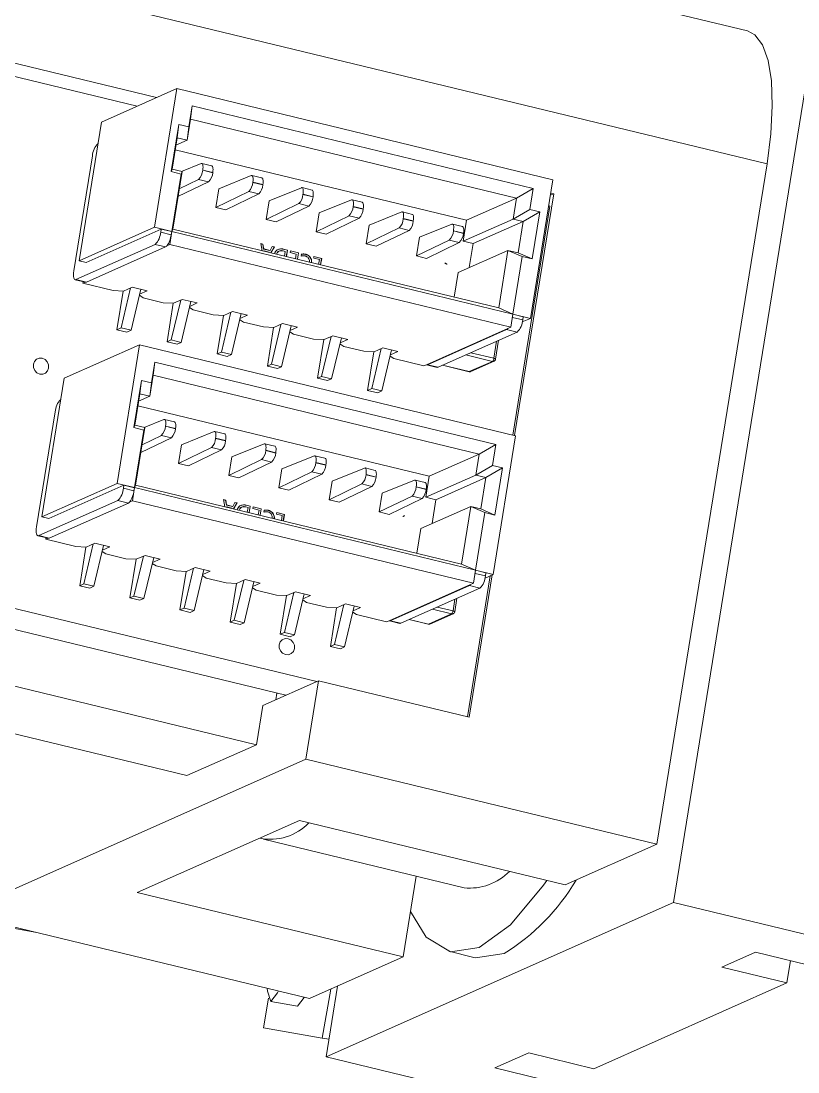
# Model space of a CAD drawing. Header units: millimetres. Extents: x 0 to 1189, y 0 to 841.
# Drawn here: x 927.114 to 929.971, y 542.767 to 546.631 of the extents above; entities that cross this region are included whole.
import ezdxf

# ---------------------------------------------------------------- set-up
doc = ezdxf.new("R2010")
doc.units = ezdxf.units.MM
doc.layers.get('0').update_dxf_attribs({"lineweight": 18})

msp = doc.modelspace()

# ---------------------------------------------------------------- linework, layer by layer
at = {"color": 7, "linetype": 'Continuous', "lineweight": 15}
for p, q in [((929.8574, 546.1057), (925.9883, 547.0422)), ((930.0876, 546.9366), (929.5137, 543.39)), ((929.7856, 546.5943), (928.495, 546.9067)), ((925.9388, 546.7543), (927.6126, 546.3492)), ((927.5411, 546.3174), (926.349, 546.6059)), ((927.4103, 546.2592), (927.687, 546.3822)), ((927.687, 546.3822), (927.6045, 545.8724)), ((927.687, 546.3822), (929.0698, 546.0475)), ((927.7438, 546.3185), (927.7313, 546.2416)), ((927.7375, 546.27), (927.7438, 546.3185)), ((927.7438, 546.3185), (928.9975, 546.0151)), ((927.3278, 545.7494), (927.4103, 546.2592)), ((927.6944, 546.2505), (927.6664, 546.0773)), ((927.6944, 546.2505), (927.6882, 546.2019)), ((927.6944, 546.2505), (927.7313, 546.2416)), ((927.7251, 546.193), (927.7375, 546.27)), ((927.7313, 546.2416), (927.7251, 546.193)), ((927.7375, 546.27), (928.936, 545.9799)), ((927.6695, 546.0865), (927.6882, 546.2019)), ((927.6882, 546.2019), (927.7251, 546.193)), ((927.3973, 546.1804), (927.3975, 546.1805)), ((927.681, 546.1576), (928.7523, 545.8983)), ((927.6838, 546.1747), (927.7251, 546.193)), ((927.3084, 545.7124), (927.3769, 546.1356)), ((927.6664, 546.0773), (927.6695, 546.0865)), ((927.7064, 546.0776), (927.6695, 546.0865)), ((927.7044, 546.0781), (927.7766, 546.1073)), ((927.8157, 546.0986), (927.7789, 546.1075)), ((927.7823, 546.0822), (927.7825, 546.0831)), ((927.7823, 546.0822), (927.8192, 546.0733)), ((927.8193, 546.0742), (927.7825, 546.0831)), ((929.4526, 543.6047), (929.8574, 546.1057)), ((927.6664, 546.0773), (927.7033, 546.0684)), ((927.7033, 546.0684), (927.6691, 545.8568)), ((927.6721, 545.8659), (927.7064, 546.0776)), ((927.7672, 546.0487), (927.6961, 546.0144)), ((927.7033, 546.0684), (927.7064, 546.0776)), ((927.7672, 546.0487), (927.804, 546.0398)), ((927.8192, 546.0733), (927.8193, 546.0742)), ((927.8419, 546.0144), (927.961, 546.0627)), ((928.0001, 546.054), (927.9632, 546.0629)), ((928.9873, 545.5377), (929.0698, 546.0475)), ((927.6914, 545.9853), (927.804, 546.0398)), ((927.8419, 546.0144), (927.8307, 545.9456)), ((927.9515, 546.0041), (927.8307, 545.9456)), ((927.9515, 546.0041), (927.9884, 545.9951)), ((927.9667, 546.0376), (927.9668, 546.0385)), ((927.9667, 546.0376), (928.0036, 546.0286)), ((928.0037, 546.0296), (927.9668, 546.0385)), ((928.0036, 546.0286), (928.0037, 546.0296)), ((928.0262, 545.9698), (928.1454, 546.018)), ((928.1845, 546.0093), (928.1476, 546.0183)), ((928.9975, 546.0151), (928.936, 545.9799)), ((928.9851, 545.9381), (928.9975, 546.0151)), ((927.8676, 545.9367), (927.9884, 545.9951)), ((928.0262, 545.9698), (928.0151, 545.901)), ((928.1511, 545.993), (928.1512, 545.9938)), ((928.1511, 545.993), (928.1879, 545.984)), ((928.1881, 545.9849), (928.1512, 545.9938)), ((928.1879, 545.984), (928.1881, 545.9849)), ((928.2106, 545.9252), (928.3298, 545.9734)), ((928.3689, 545.9647), (928.332, 545.9737)), ((928.936, 545.9799), (928.7523, 545.8983)), ((928.936, 545.9799), (928.9235, 545.9029)), ((928.9294, 545.1071), (929.0732, 545.9957)), ((929.0605, 545.9901), (929.0732, 545.9957)), ((929.0619, 545.9984), (929.0732, 545.9957)), ((927.8307, 545.9456), (927.8676, 545.9367)), ((928.1359, 545.9594), (928.0151, 545.901)), ((928.052, 545.8921), (928.1728, 545.9505)), ((928.1359, 545.9594), (928.1728, 545.9505)), ((928.2106, 545.9252), (928.1995, 545.8564)), ((928.3354, 545.9483), (928.3356, 545.9492)), ((928.3354, 545.9483), (928.3723, 545.9394)), ((928.3725, 545.9403), (928.3356, 545.9492)), ((928.3723, 545.9394), (928.3725, 545.9403)), ((928.395, 545.8806), (928.5142, 545.9288)), ((928.5532, 545.9201), (928.5164, 545.929)), ((928.923, 545.1086), (929.0592, 545.95)), ((928.9235, 545.9029), (928.9851, 545.9381)), ((928.9604, 545.894), (929.022, 545.9292)), ((928.9851, 545.9381), (929.022, 545.9292)), ((928.9939, 545.756), (929.022, 545.9292)), ((929.0592, 545.95), (929.0543, 545.9512)), ((928.0151, 545.901), (928.052, 545.8921)), ((928.3203, 545.9148), (928.1995, 545.8564)), ((928.2364, 545.8475), (928.3572, 545.9059)), ((928.3203, 545.9148), (928.3572, 545.9059)), ((928.5198, 545.9037), (928.52, 545.9046)), ((928.5198, 545.9037), (928.5567, 545.8948)), ((928.5568, 545.8957), (928.52, 545.9046)), ((928.5567, 545.8948), (928.5568, 545.8957)), ((928.9235, 545.9029), (928.7399, 545.8213)), ((928.7399, 545.8213), (928.7523, 545.8983)), ((928.7767, 545.8124), (928.9604, 545.894)), ((928.9235, 545.9029), (928.9604, 545.894)), ((928.9604, 545.894), (928.9417, 545.7786)), ((927.3278, 545.7494), (927.6045, 545.8724)), ((927.3536, 545.7431), (927.6296, 545.8658)), ((927.6691, 545.8568), (927.6045, 545.8724)), ((927.6296, 545.8658), (927.6278, 545.8543)), ((927.6278, 545.8543), (927.6665, 545.8449)), ((927.6683, 545.8565), (927.6296, 545.8658)), ((927.6613, 545.8087), (927.6691, 545.8568)), ((927.6665, 545.8449), (927.6683, 545.8565)), ((927.6691, 545.8568), (927.6683, 545.8565)), ((927.6691, 545.8568), (927.6721, 545.8659)), ((927.6691, 545.8568), (928.9228, 545.5533)), ((927.6721, 545.8659), (928.8706, 545.5759)), ((928.1995, 545.8564), (928.2364, 545.8475)), ((928.395, 545.8806), (928.3839, 545.8118)), ((928.5047, 545.8702), (928.3839, 545.8118)), ((928.4207, 545.8028), (928.5415, 545.8613)), ((928.5047, 545.8702), (928.5415, 545.8613)), ((928.5794, 545.836), (928.6985, 545.8842)), ((928.7376, 545.8755), (928.7007, 545.8844)), ((928.7042, 545.8591), (928.7043, 545.86)), ((928.7042, 545.8591), (928.7411, 545.8502)), ((928.7412, 545.851), (928.7043, 545.86)), ((928.7411, 545.8502), (928.7412, 545.851)), ((927.6073, 545.8095), (927.3164, 545.6802)), ((927.6073, 545.8095), (927.6461, 545.8001)), ((927.9959, 545.8125), (928.001, 545.7864)), ((928.004, 545.8106), (927.9959, 545.8125)), ((927.996, 545.812), (928.0033, 545.8102)), ((928.0033, 545.8102), (928.004, 545.8106)), ((928.0033, 545.8102), (928.0062, 545.7927)), ((928.0069, 545.793), (928.004, 545.8106)), ((928.3839, 545.8118), (928.4207, 545.8028)), ((928.5794, 545.836), (928.5682, 545.7671)), ((928.689, 545.8256), (928.5682, 545.7671)), ((928.6051, 545.7582), (928.7259, 545.8166)), ((928.689, 545.8256), (928.7259, 545.8166)), ((928.7767, 545.8124), (928.7399, 545.8213)), ((928.7625, 545.7243), (928.7767, 545.8124)), ((927.6461, 545.8001), (927.3551, 545.6708)), ((927.6508, 545.804), (927.6613, 545.8087)), ((927.6613, 545.8087), (928.915, 545.5052)), ((928.0062, 545.7927), (928.0069, 545.793)), ((928.0062, 545.7927), (928.0291, 545.7872)), ((928.0298, 545.7875), (928.0069, 545.793)), ((928.0077, 545.7858), (928.0084, 545.7861)), ((928.0077, 545.7858), (928.0079, 545.7847)), ((928.0084, 545.7861), (928.0269, 545.7816)), ((928.0087, 545.7845), (928.0084, 545.7861)), ((928.0269, 545.7816), (928.0262, 545.7802)), ((928.0291, 545.7872), (928.0298, 545.7875)), ((928.0377, 545.8024), (928.0298, 545.7875)), ((928.0451, 545.8001), (928.0328, 545.7787)), ((928.0332, 545.7785), (928.0458, 545.8004)), ((928.0375, 545.802), (928.0451, 545.8001)), ((928.0458, 545.8004), (928.0377, 545.8024)), ((928.0451, 545.8001), (928.0458, 545.8004)), ((928.0629, 545.785), (928.0622, 545.7846)), ((928.0781, 545.786), (928.0859, 545.7841)), ((928.0793, 545.7923), (928.0786, 545.792)), ((928.0786, 545.792), (928.0936, 545.7884)), ((928.0944, 545.7887), (928.0793, 545.7923)), ((928.0859, 545.7841), (928.0831, 545.7665)), ((928.0936, 545.7884), (928.0898, 545.7648)), ((928.0905, 545.7647), (928.0944, 545.7887)), ((928.0936, 545.7884), (928.0944, 545.7887)), ((928.1052, 545.7861), (928.1041, 545.7797)), ((928.1041, 545.7797), (928.1264, 545.7743)), ((928.1051, 545.7856), (928.1341, 545.7786)), ((928.1348, 545.7789), (928.1052, 545.7861)), ((928.1264, 545.7743), (928.1235, 545.7567)), ((928.1341, 545.7786), (928.1303, 545.755)), ((928.1309, 545.7549), (928.1348, 545.7789)), ((928.1341, 545.7786), (928.1348, 545.7789)), ((928.1451, 545.7733), (928.1441, 545.7669)), ((928.1602, 545.773), (928.161, 545.7733)), ((928.7212, 545.7059), (928.9048, 545.7875)), ((928.9048, 545.7875), (928.8706, 545.5759)), ((928.9048, 545.7875), (928.9571, 545.765)), ((928.9417, 545.7786), (928.9048, 545.7875)), ((928.9417, 545.7786), (928.9939, 545.756)), ((927.3536, 545.7431), (927.3278, 545.7494)), ((928.1915, 545.7652), (928.1905, 545.7588)), ((928.1905, 545.7588), (928.2114, 545.7538)), ((928.1914, 545.7647), (928.2191, 545.758)), ((928.2198, 545.7583), (928.1915, 545.7652)), ((928.2114, 545.7538), (928.2085, 545.7361)), ((928.2191, 545.758), (928.2153, 545.7345)), ((928.2159, 545.7343), (928.2198, 545.7583)), ((928.2191, 545.758), (928.2198, 545.7583)), ((928.5682, 545.7671), (928.6051, 545.7582)), ((928.9228, 545.5533), (928.9571, 545.765)), ((928.9571, 545.765), (928.9939, 545.756)), ((928.7066, 545.6156), (928.7212, 545.7059)), ((927.3132, 545.6798), (927.3519, 545.6704)), ((927.3551, 545.6708), (927.3164, 545.6802)), ((927.3429, 545.6726), (927.3419, 545.6668)), ((927.3419, 545.6668), (927.3508, 545.6707)), ((927.3419, 545.6668), (927.4526, 545.64)), ((927.4526, 545.64), (927.4909, 545.638)), ((927.4899, 545.6381), (927.4669, 545.4961)), ((927.4821, 545.5028), (927.5169, 545.6496)), ((927.4909, 545.638), (927.5228, 545.6522)), ((927.519, 545.4939), (927.5547, 545.6445)), ((927.5781, 545.6388), (927.5228, 545.6522)), ((927.5495, 545.6224), (927.5632, 545.6132)), ((927.5781, 545.6388), (927.5504, 545.6265)), ((927.5632, 545.6132), (927.6369, 545.5954)), ((927.6369, 545.5954), (927.6752, 545.5934)), ((927.6743, 545.5934), (927.6513, 545.4514)), ((927.6665, 545.4582), (927.7013, 545.605)), ((927.6752, 545.5934), (927.7072, 545.6076)), ((927.7034, 545.4493), (927.7391, 545.5999)), ((927.7625, 545.5942), (927.7072, 545.6076)), ((927.7338, 545.5778), (927.7476, 545.5686)), ((927.7625, 545.5942), (927.7348, 545.5819)), ((927.7476, 545.5686), (927.8213, 545.5507)), ((927.8213, 545.5507), (927.8596, 545.5488)), ((927.8587, 545.5488), (927.8357, 545.4068)), ((927.8509, 545.4136), (927.8857, 545.5604)), ((927.8596, 545.5488), (927.8915, 545.563)), ((927.8878, 545.4047), (927.9234, 545.5552)), ((927.9469, 545.5496), (927.8915, 545.563)), ((927.9469, 545.5496), (927.9192, 545.5373)), ((928.8706, 545.5759), (928.9228, 545.5533)), ((928.9228, 545.5533), (928.915, 545.5052)), ((928.9608, 545.5436), (928.9227, 545.5529)), ((928.9873, 545.5377), (928.9228, 545.5533)), ((928.9608, 545.5436), (928.959, 545.5321)), ((927.4669, 545.4961), (927.4821, 545.5028)), ((927.4821, 545.5028), (927.519, 545.4939)), ((927.9182, 545.5332), (927.9319, 545.524)), ((927.9319, 545.524), (928.0057, 545.5061)), ((928.0057, 545.5061), (928.044, 545.5041)), ((928.043, 545.5042), (928.0201, 545.3622)), ((928.0353, 545.369), (928.07, 545.5157)), ((928.044, 545.5041), (928.0759, 545.5183)), ((928.0721, 545.36), (928.1078, 545.5106)), ((928.1312, 545.505), (928.0759, 545.5183)), ((928.1312, 545.505), (928.1036, 545.4927)), ((928.9046, 545.5006), (928.6047, 545.3673)), ((928.915, 545.5052), (928.9046, 545.5006)), ((928.9873, 545.5377), (928.9575, 545.5244)), ((927.4669, 545.4961), (927.5038, 545.4871)), ((927.5038, 545.4871), (927.519, 545.4939)), ((928.1026, 545.4886), (928.1163, 545.4793)), ((928.1163, 545.4793), (928.1901, 545.4615)), ((928.1901, 545.4615), (928.2284, 545.4595)), ((928.2196, 545.3243), (928.2544, 545.4711)), ((928.2284, 545.4595), (928.2603, 545.4737)), ((928.2565, 545.3154), (928.2922, 545.466)), ((928.3156, 545.4603), (928.2603, 545.4737)), ((928.6089, 545.3674), (928.8998, 545.4967)), ((928.9385, 545.4873), (928.6476, 545.358)), ((928.8998, 545.4967), (928.9385, 545.4873)), ((927.2733, 545.3179), (927.55, 545.4409)), ((927.55, 545.4409), (927.4675, 544.9311)), ((927.55, 545.4409), (928.9329, 545.1063)), ((927.6513, 545.4514), (927.6665, 545.4582)), ((927.6513, 545.4514), (927.6882, 545.4425)), ((927.6665, 545.4582), (927.7034, 545.4493)), ((927.6882, 545.4425), (927.7034, 545.4493)), ((928.2274, 545.4596), (928.2044, 545.3176)), ((928.287, 545.4439), (928.3007, 545.4347)), ((928.3156, 545.4603), (928.2879, 545.448)), ((928.3007, 545.4347), (928.3744, 545.4169)), ((928.404, 545.2797), (928.4388, 545.4265)), ((928.4127, 545.4149), (928.4447, 545.4291)), ((928.5, 545.4157), (928.4447, 545.4291)), ((928.8593, 545.3877), (928.8705, 545.4571)), ((927.8357, 545.4068), (927.8509, 545.4136)), ((927.8357, 545.4068), (927.8726, 545.3979)), ((927.8509, 545.4136), (927.8878, 545.4047)), ((927.8726, 545.3979), (927.8878, 545.4047)), ((928.3744, 545.4169), (928.4127, 545.4149)), ((928.4118, 545.415), (928.3888, 545.273)), ((928.4409, 545.2708), (928.4766, 545.4214)), ((928.4713, 545.3993), (928.4851, 545.3901)), ((928.5, 545.4157), (928.4723, 545.4034)), ((928.4851, 545.3901), (928.5957, 545.3633)), ((927.6068, 545.3772), (927.5943, 545.3003)), ((927.6005, 545.3287), (927.6068, 545.3772)), ((927.6068, 545.3772), (928.8605, 545.0738)), ((928.0201, 545.3622), (928.0353, 545.369)), ((928.0201, 545.3622), (928.0569, 545.3533)), ((928.0353, 545.369), (928.0721, 545.36)), ((928.0569, 545.3533), (928.0721, 545.36)), ((928.6047, 545.3673), (928.5957, 545.3633)), ((928.6057, 545.367), (928.6444, 545.3576)), ((928.6476, 545.358), (928.6089, 545.3674)), ((928.6642, 545.3654), (928.7619, 545.3417)), ((928.8478, 545.3797), (928.7627, 545.3418)), ((928.7683, 545.3423), (928.8535, 545.3802)), ((927.1908, 544.8081), (927.2733, 545.3179)), ((927.5575, 545.3092), (927.5294, 545.136)), ((927.5575, 545.3092), (927.5512, 545.2606)), ((927.5575, 545.3092), (927.5943, 545.3003)), ((927.5881, 545.2517), (927.6005, 545.3287)), ((927.6005, 545.3287), (928.799, 545.0386)), ((928.2044, 545.3176), (928.2196, 545.3243)), ((928.2044, 545.3176), (928.2413, 545.3087)), ((928.2196, 545.3243), (928.2565, 545.3154)), ((928.2413, 545.3087), (928.2565, 545.3154)), ((928.7619, 545.3417), (928.762, 545.3417)), ((927.5943, 545.3003), (927.5881, 545.2517)), ((928.3888, 545.273), (928.404, 545.2797)), ((928.3888, 545.273), (928.4257, 545.264)), ((928.404, 545.2797), (928.4409, 545.2708)), ((928.4257, 545.264), (928.4409, 545.2708)), ((927.2603, 545.2391), (927.2605, 545.2392)), ((927.5325, 545.1452), (927.5512, 545.2606)), ((927.5468, 545.2334), (927.5881, 545.2517)), ((927.5512, 545.2606), (927.5881, 545.2517)), ((927.1714, 544.7711), (927.2399, 545.1943)), ((927.544, 545.2163), (928.6153, 544.957)), ((927.5674, 545.1368), (927.6397, 545.166)), ((927.6787, 545.1573), (927.6419, 545.1662)), ((927.5294, 545.136), (927.5325, 545.1452)), ((927.5294, 545.136), (927.5663, 545.1271)), ((927.5663, 545.1271), (927.5321, 544.9155)), ((927.5694, 545.1363), (927.5325, 545.1452)), ((927.5351, 544.9247), (927.5694, 545.1363)), ((927.5663, 545.1271), (927.5694, 545.1363)), ((927.6453, 545.1409), (927.6455, 545.1418)), ((927.6453, 545.1409), (927.6822, 545.132)), ((927.6823, 545.1329), (927.6455, 545.1418)), ((927.6822, 545.132), (927.6823, 545.1329)), ((927.7049, 545.0732), (927.824, 545.1214)), ((927.8631, 545.1127), (927.8263, 545.1216)), ((927.5545, 545.044), (927.667, 545.0985)), ((927.6302, 545.1074), (927.5592, 545.0731)), ((927.6302, 545.1074), (927.667, 545.0985)), ((927.8297, 545.0963), (927.8298, 545.0972)), ((927.8297, 545.0963), (927.8666, 545.0874)), ((927.8667, 545.0883), (927.8298, 545.0972)), ((927.8666, 545.0874), (927.8667, 545.0883)), ((927.8892, 545.0285), (928.0084, 545.0768)), ((928.0475, 545.0681), (928.0106, 545.077)), ((928.8504, 544.5964), (928.9329, 545.1063)), ((927.7049, 545.0732), (927.6937, 545.0044)), ((927.8145, 545.0628), (927.6937, 545.0044)), ((927.7306, 544.9954), (927.8514, 545.0538)), ((927.8145, 545.0628), (927.8514, 545.0538)), ((928.0141, 545.0517), (928.0142, 545.0526)), ((928.0141, 545.0517), (928.0509, 545.0427)), ((928.0511, 545.0436), (928.0142, 545.0526)), ((928.0509, 545.0427), (928.0511, 545.0436)), ((928.799, 545.0386), (928.6153, 544.957)), ((928.799, 545.0386), (928.7865, 544.9617)), ((928.8605, 545.0738), (928.799, 545.0386)), ((928.8481, 544.9968), (928.8605, 545.0738)), ((927.6937, 545.0044), (927.7306, 544.9954)), ((927.8892, 545.0285), (927.8781, 544.9597)), ((927.9989, 545.0182), (927.8781, 544.9597)), ((927.915, 544.9508), (928.0358, 545.0092)), ((927.9989, 545.0182), (928.0358, 545.0092)), ((928.0736, 544.9839), (928.1928, 545.0321)), ((928.2319, 545.0234), (928.195, 545.0324)), ((928.1984, 545.007), (928.1986, 545.0079)), ((928.1984, 545.007), (928.2353, 544.9981)), ((928.2355, 544.999), (928.1986, 545.0079)), ((928.2353, 544.9981), (928.2355, 544.999)), ((927.8781, 544.9597), (927.915, 544.9508)), ((928.0736, 544.9839), (928.0625, 544.9151)), ((928.1833, 544.9735), (928.0625, 544.9151)), ((928.0994, 544.9062), (928.2202, 544.9646)), ((928.1833, 544.9735), (928.2202, 544.9646)), ((928.258, 544.9393), (928.3772, 544.9875)), ((928.4163, 544.9788), (928.3794, 544.9877)), ((928.3828, 544.9624), (928.383, 544.9633)), ((928.3828, 544.9624), (928.4197, 544.9535)), ((928.4198, 544.9544), (928.383, 544.9633)), ((928.7865, 544.9617), (928.6029, 544.8801)), ((928.7865, 544.9617), (928.8481, 544.9968)), ((928.7865, 544.9617), (928.8234, 544.9527)), ((928.8234, 544.9527), (928.885, 544.9879)), ((928.8481, 544.9968), (928.885, 544.9879)), ((928.8569, 544.8147), (928.885, 544.9879)), ((927.1908, 544.8081), (927.4675, 544.9311)), ((927.2166, 544.8019), (927.4926, 544.9245)), ((927.5321, 544.9155), (927.4675, 544.9311)), ((927.4926, 544.9245), (927.4908, 544.913)), ((927.5314, 544.9152), (927.4926, 544.9245)), ((927.5321, 544.9155), (927.5351, 544.9247)), ((927.5351, 544.9247), (928.7336, 544.6346)), ((928.258, 544.9393), (928.2469, 544.8705)), ((928.3677, 544.9289), (928.2469, 544.8705)), ((928.3677, 544.9289), (928.4046, 544.92)), ((928.4197, 544.9535), (928.4198, 544.9544)), ((928.4424, 544.8947), (928.5615, 544.9429)), ((928.6006, 544.9342), (928.5638, 544.9431)), ((928.6029, 544.8801), (928.6153, 544.957)), ((928.6397, 544.8711), (928.8234, 544.9527)), ((928.8234, 544.9527), (928.8047, 544.8373)), ((927.4908, 544.913), (927.5295, 544.9036)), ((927.5243, 544.8674), (927.5321, 544.9155)), ((927.5295, 544.9036), (927.5314, 544.9152)), ((927.5321, 544.9155), (927.5314, 544.9152)), ((927.5321, 544.9155), (928.7858, 544.612)), ((928.0625, 544.9151), (928.0994, 544.9062)), ((928.2837, 544.8616), (928.4046, 544.92)), ((928.4424, 544.8947), (928.4312, 544.8259)), ((928.5521, 544.8843), (928.4312, 544.8259)), ((928.5521, 544.8843), (928.5889, 544.8754)), ((928.5672, 544.9178), (928.5673, 544.9187)), ((928.5672, 544.9178), (928.6041, 544.9089)), ((928.6042, 544.9098), (928.5673, 544.9187)), ((928.6041, 544.9089), (928.6042, 544.9098)), ((927.4703, 544.8682), (927.1794, 544.7389)), ((927.5091, 544.8588), (927.2181, 544.7295)), ((927.4703, 544.8682), (927.5091, 544.8588)), ((927.5138, 544.8627), (927.5243, 544.8674)), ((927.5243, 544.8674), (928.778, 544.5639)), ((927.8589, 544.8712), (927.864, 544.8451)), ((927.867, 544.8693), (927.8589, 544.8712)), ((927.859, 544.8707), (927.8663, 544.869)), ((927.8663, 544.869), (927.867, 544.8693)), ((927.8663, 544.869), (927.8692, 544.8514)), ((927.87, 544.8517), (927.867, 544.8693)), ((927.8692, 544.8514), (927.87, 544.8517)), ((927.8692, 544.8514), (927.8921, 544.8459)), ((927.8928, 544.8462), (927.87, 544.8517)), ((927.8707, 544.8445), (927.8714, 544.8448)), ((927.8707, 544.8445), (927.8709, 544.8434)), ((927.8714, 544.8448), (927.8899, 544.8403)), ((927.8717, 544.8432), (927.8714, 544.8448)), ((927.8921, 544.8459), (927.8928, 544.8462)), ((927.9007, 544.8611), (927.8928, 544.8462)), ((927.9081, 544.8588), (927.8958, 544.8374)), ((927.8962, 544.8373), (927.9088, 544.8591)), ((927.9005, 544.8607), (927.9081, 544.8588)), ((927.9088, 544.8591), (927.9007, 544.8611)), ((927.9081, 544.8588), (927.9088, 544.8591)), ((927.9259, 544.8437), (927.9252, 544.8434)), ((927.9411, 544.8448), (927.9489, 544.8428)), ((927.9423, 544.851), (927.9416, 544.8507)), ((927.9416, 544.8507), (927.9567, 544.8471)), ((927.9574, 544.8474), (927.9423, 544.851)), ((927.9489, 544.8428), (927.9461, 544.8252)), ((927.9567, 544.8471), (927.9529, 544.8236)), ((927.9535, 544.8234), (927.9574, 544.8474)), ((927.9567, 544.8471), (927.9574, 544.8474)), ((927.9682, 544.8448), (927.9671, 544.8384)), ((927.9681, 544.8443), (927.9971, 544.8373)), ((927.9978, 544.8376), (927.9682, 544.8448)), ((928.2469, 544.8705), (928.2837, 544.8616)), ((928.4681, 544.8169), (928.5889, 544.8754)), ((928.5842, 544.7646), (928.7678, 544.8462)), ((928.6397, 544.8711), (928.6029, 544.8801)), ((928.6255, 544.783), (928.6397, 544.8711)), ((928.7678, 544.8462), (928.7336, 544.6346)), ((928.7678, 544.8462), (928.8201, 544.8237)), ((928.8047, 544.8373), (928.7678, 544.8462)), ((927.2166, 544.8019), (927.1908, 544.8081)), ((927.8899, 544.8403), (927.8892, 544.839)), ((927.9671, 544.8384), (927.9894, 544.8331)), ((927.9894, 544.8331), (927.9865, 544.8154)), ((927.9971, 544.8373), (927.9933, 544.8138)), ((927.994, 544.8136), (927.9978, 544.8376)), ((927.9971, 544.8373), (927.9978, 544.8376)), ((928.0082, 544.832), (928.0071, 544.8257)), ((928.0233, 544.8317), (928.024, 544.832)), ((928.0545, 544.8239), (928.0535, 544.8175)), ((928.0535, 544.8175), (928.0744, 544.8125)), ((928.0544, 544.8234), (928.0821, 544.8167)), ((928.0828, 544.817), (928.0545, 544.8239)), ((928.0744, 544.8125), (928.0715, 544.7948)), ((928.0821, 544.8167), (928.0783, 544.7932)), ((928.079, 544.793), (928.0828, 544.817)), ((928.0821, 544.8167), (928.0828, 544.817)), ((928.4312, 544.8259), (928.4681, 544.8169)), ((928.7858, 544.612), (928.8201, 544.8237)), ((928.8047, 544.8373), (928.8569, 544.8147)), ((928.8201, 544.8237), (928.8569, 544.8147)), ((927.1762, 544.7385), (927.2149, 544.7291)), ((927.2181, 544.7295), (927.1794, 544.7389)), ((927.2059, 544.7313), (927.2049, 544.7255)), ((927.2049, 544.7255), (927.2138, 544.7294)), ((928.5696, 544.6743), (928.5842, 544.7646)), ((926.0446, 544.7245), (928.2016, 544.2025)), ((927.2049, 544.7255), (927.3156, 544.6987)), ((927.3156, 544.6987), (927.3539, 544.6967)), ((927.3529, 544.6968), (927.3299, 544.5548)), ((927.3452, 544.5615), (927.3799, 544.7083)), ((927.3539, 544.6967), (927.3858, 544.7109)), ((927.382, 544.5526), (927.4177, 544.7032)), ((927.4411, 544.6975), (927.3858, 544.7109)), ((927.4411, 544.6975), (927.4134, 544.6853)), ((925.931, 544.6741), (928.0881, 544.152)), ((927.4125, 544.6811), (927.4262, 544.6719)), ((927.4262, 544.6719), (927.4999, 544.6541)), ((927.4999, 544.6541), (927.5382, 544.6521)), ((927.5373, 544.6522), (927.5143, 544.5102)), ((927.5295, 544.5169), (927.5643, 544.6637)), ((927.5382, 544.6521), (927.5702, 544.6663)), ((927.5664, 544.508), (927.6021, 544.6586)), ((927.6255, 544.6529), (927.5702, 544.6663)), ((927.6255, 544.6529), (927.5978, 544.6406)), ((927.5969, 544.6365), (927.6106, 544.6273)), ((927.6106, 544.6273), (927.6843, 544.6095)), ((927.7139, 544.4723), (927.7487, 544.6191)), ((927.7226, 544.6075), (927.7546, 544.6217)), ((927.7508, 544.4634), (927.7865, 544.614)), ((927.8099, 544.6083), (927.7546, 544.6217)), ((928.7336, 544.6346), (928.7858, 544.612)), ((928.7858, 544.612), (928.778, 544.5639)), ((928.8238, 544.6024), (928.7857, 544.6116)), ((928.8504, 544.5964), (928.7858, 544.612)), ((927.6843, 544.6095), (927.7226, 544.6075)), ((927.7217, 544.6075), (927.6987, 544.4655)), ((927.7812, 544.5919), (927.7949, 544.5827)), ((927.8099, 544.6083), (927.7822, 544.596)), ((927.7949, 544.5827), (927.8687, 544.5648)), ((927.8983, 544.4277), (927.9331, 544.5744)), ((927.907, 544.5629), (927.9389, 544.5771)), ((927.9942, 544.5637), (927.9389, 544.5771)), ((928.7555, 544.0733), (928.8394, 544.5915)), ((928.7618, 544.0718), (928.8464, 544.5947)), ((928.8504, 544.5964), (928.8205, 544.5831)), ((928.8238, 544.6024), (928.822, 544.5908)), ((927.3299, 544.5548), (927.3452, 544.5615)), ((927.3299, 544.5548), (927.3668, 544.5459)), ((927.3452, 544.5615), (927.382, 544.5526)), ((927.3668, 544.5459), (927.382, 544.5526)), ((927.8687, 544.5648), (927.907, 544.5629)), ((927.906, 544.5629), (927.8831, 544.4209)), ((927.9352, 544.4187), (927.9708, 544.5693)), ((927.9656, 544.5473), (927.9793, 544.5381)), ((927.9942, 544.5637), (927.9666, 544.5514)), ((927.9793, 544.5381), (928.0531, 544.5202)), ((928.7676, 544.5593), (928.4678, 544.4261)), ((928.4719, 544.4261), (928.7628, 544.5554)), ((928.8015, 544.546), (928.5106, 544.4167)), ((928.7628, 544.5554), (928.8015, 544.546)), ((928.778, 544.5639), (928.7676, 544.5593)), ((927.5143, 544.5102), (927.5295, 544.5169)), ((927.5143, 544.5102), (927.5512, 544.5012)), ((927.5295, 544.5169), (927.5664, 544.508)), ((927.5512, 544.5012), (927.5664, 544.508)), ((928.0531, 544.5202), (928.0914, 544.5182)), ((928.0904, 544.5183), (928.0674, 544.3763)), ((928.0827, 544.3831), (928.1174, 544.5298)), ((928.0914, 544.5182), (928.1233, 544.5324)), ((928.1195, 544.3741), (928.1552, 544.5247)), ((928.1786, 544.519), (928.1233, 544.5324)), ((928.15, 544.5026), (928.1637, 544.4934)), ((928.1786, 544.519), (928.151, 544.5067)), ((928.709, 544.4592), (928.717, 544.5085)), ((925.9515, 544.4612), (927.9796, 543.9703)), ((927.6987, 544.4655), (927.7139, 544.4723)), ((927.6987, 544.4655), (927.7356, 544.4566)), ((927.7139, 544.4723), (927.7508, 544.4634)), ((927.7356, 544.4566), (927.7508, 544.4634)), ((928.1637, 544.4934), (928.2375, 544.4756)), ((928.2375, 544.4756), (928.2758, 544.4736)), ((928.2748, 544.4737), (928.2518, 544.3317)), ((928.267, 544.3384), (928.3018, 544.4852)), ((928.2758, 544.4736), (928.3077, 544.4878)), ((928.3039, 544.3295), (928.3396, 544.4801)), ((928.363, 544.4744), (928.3077, 544.4878)), ((928.3344, 544.458), (928.3481, 544.4488)), ((928.363, 544.4744), (928.3353, 544.4621)), ((927.8831, 544.4209), (927.8983, 544.4277)), ((927.8831, 544.4209), (927.9199, 544.412)), ((927.8983, 544.4277), (927.9352, 544.4187)), ((927.9199, 544.412), (927.9352, 544.4187)), ((928.3481, 544.4488), (928.4587, 544.422)), ((928.4678, 544.4261), (928.4587, 544.422)), ((928.4687, 544.4257), (928.5074, 544.4163)), ((928.5106, 544.4167), (928.4719, 544.4261)), ((928.5412, 544.4303), (928.6116, 544.4133)), ((928.6124, 544.4134), (928.6976, 544.4512)), ((928.6181, 544.4138), (928.7032, 544.4517)), ((928.0674, 544.3763), (928.0827, 544.3831)), ((928.0827, 544.3831), (928.1195, 544.3741)), ((928.6116, 544.4133), (928.6117, 544.4132)), ((927.7241, 543.8568), (925.696, 544.3476)), ((928.0674, 544.3763), (928.1043, 544.3674)), ((928.1043, 544.3674), (928.1195, 544.3741)), ((928.2518, 544.3317), (928.267, 544.3384)), ((928.2518, 544.3317), (928.2887, 544.3227)), ((928.267, 544.3384), (928.3039, 544.3295)), ((928.2887, 544.3227), (928.3039, 544.3295)), ((928.0029, 544.1142), (928.2087, 544.2056)), ((928.162, 543.917), (928.2087, 544.2056)), ((928.2087, 544.2056), (928.7618, 544.0718)), ((928.0508, 544.1355), (928.0548, 544.1601)), ((927.9796, 543.9703), (928.0029, 544.1142)), ((927.9796, 543.9703), (927.7241, 543.8568)), ((926.8846, 543.3494), (928.162, 543.917)), ((928.162, 543.917), (929.4526, 543.6047)), ((928.1381, 543.6915), (927.5415, 543.4264)), ((929.1157, 543.4549), (928.1381, 543.6915)), ((928.0059, 543.6224), (928.7434, 543.4439)), ((929.1157, 543.4549), (929.4526, 543.6047)), ((928.5671, 543.4866), (928.5191, 543.1898)), ((927.5415, 543.4264), (928.5191, 543.1898)), ((929.5137, 543.39), (928.2363, 542.8223)), ((929.5137, 543.39), (930.0705, 543.2552)), ((926.7822, 543.3486), (927.1719, 543.2799)), ((926.8846, 543.3494), (928.1753, 543.037)), ((928.1753, 543.037), (928.5191, 543.1898)), ((928.687, 543.2107), (928.7792, 543.1884)), ((929.815, 543.2074), (929.6908, 543.1523)), ((929.815, 543.2074), (931.2987, 542.8484)), ((929.9305, 543.0942), (929.6908, 543.1523)), ((929.9437, 543.1763), (929.9305, 543.0942)), ((928.2537, 543.0719), (928.2219, 542.8916)), ((928.2363, 542.8223), (928.2785, 543.0829)), ((929.9305, 543.0942), (929.2208, 542.7789)), ((928.0054, 542.9298), (928.0244, 543.038)), ((928.0327, 543.0265), (928.131, 543.0092)), ((928.2219, 542.8916), (928.0054, 542.9298)), ((928.2219, 542.8916), (928.2468, 542.8872)), ((928.9811, 542.8369), (928.8569, 542.7817)), ((929.2208, 542.7789), (928.9811, 542.8369)), ((928.2363, 542.8223), (928.7932, 542.6875)), ((928.8569, 542.7817), (930.3407, 542.4226))]:
    msp.add_line(p, q, dxfattribs=at)
at = {"color": 8, "linetype": 'Continuous', "lineweight": 15}
for p, q in [((928.959, 545.5321), (928.9209, 545.5413)), ((928.8631, 545.4538), (928.853, 545.3909)), ((928.7498, 545.4034), (928.8478, 545.3797)), ((928.7679, 545.4115), (928.853, 545.3909)), ((928.7627, 545.3418), (928.6646, 545.3656)), ((928.822, 544.5908), (928.7839, 544.6)), ((928.7096, 544.5052), (928.7027, 544.4624)), ((928.6976, 544.4512), (928.6268, 544.4683)), ((928.7027, 544.4624), (928.6449, 544.4764)), ((928.5416, 544.4305), (928.6124, 544.4134))]:
    msp.add_line(p, q, dxfattribs=at)
at = {"color": 7, "linetype": 'Continuous', "lineweight": 15}
for points in [[(929.7856, 546.5943), (929.8122, 546.5806), (929.8404, 546.5436), (929.861, 546.4862), (929.8734, 546.4105), (929.8769, 546.3194), (929.8715, 546.2165), (929.8574, 546.1057)], [(927.7766, 546.1073), (927.7786, 546.1076), (927.7803, 546.1068), (927.7817, 546.1049), (927.7827, 546.102), (927.7833, 546.0982), (927.7834, 546.0937), (927.7832, 546.0886), (927.7825, 546.0831)], [(927.8193, 546.0742), (927.82, 546.0797), (927.8203, 546.0848), (927.8201, 546.0893), (927.8195, 546.0931), (927.8185, 546.0959), (927.8172, 546.0978), (927.8157, 546.0986)], [(927.961, 546.0627), (927.963, 546.063), (927.9647, 546.0621), (927.966, 546.0602), (927.967, 546.0574), (927.9676, 546.0536), (927.9678, 546.0491), (927.9675, 546.044), (927.9668, 546.0385)], [(928.0037, 546.0296), (928.0044, 546.035), (928.0047, 546.0401), (928.0045, 546.0447), (928.0039, 546.0484), (928.0029, 546.0513), (928.0015, 546.0532), (928.0001, 546.054)], [(928.1454, 546.018), (928.1473, 546.0183), (928.149, 546.0175), (928.1504, 546.0156), (928.1514, 546.0127), (928.152, 546.009), (928.1522, 546.0044), (928.1519, 545.9993), (928.1512, 545.9938)], [(928.1881, 545.9849), (928.1888, 545.9904), (928.1891, 545.9955), (928.1889, 546), (928.1883, 546.0038), (928.1873, 546.0067), (928.1859, 546.0086), (928.1845, 546.0093)], [(928.3298, 545.9734), (928.3317, 545.9737), (928.3334, 545.9729), (928.3348, 545.971), (928.3358, 545.9681), (928.3364, 545.9643), (928.3366, 545.9598), (928.3363, 545.9547), (928.3356, 545.9492)], [(928.3725, 545.9403), (928.3732, 545.9458), (928.3734, 545.9509), (928.3733, 545.9554), (928.3727, 545.9592), (928.3717, 545.9621), (928.3703, 545.964), (928.3689, 545.9647)], [(928.5142, 545.9288), (928.5161, 545.9291), (928.5178, 545.9283), (928.5192, 545.9264), (928.5202, 545.9235), (928.5208, 545.9197), (928.5209, 545.9152), (928.5207, 545.9101), (928.52, 545.9046)], [(928.5568, 545.8957), (928.5575, 545.9012), (928.5578, 545.9063), (928.5576, 545.9108), (928.5571, 545.9146), (928.5561, 545.9174), (928.5547, 545.9193), (928.5532, 545.9201)], [(928.6985, 545.8842), (928.7005, 545.8845), (928.7022, 545.8836), (928.7035, 545.8817), (928.7046, 545.8789), (928.7052, 545.8751), (928.7053, 545.8706), (928.705, 545.8655), (928.7043, 545.86)], [(928.7412, 545.851), (928.7419, 545.8565), (928.7422, 545.8616), (928.742, 545.8662), (928.7414, 545.8699), (928.7404, 545.8728), (928.739, 545.8747), (928.7376, 545.8755)], [(927.3164, 545.6802), (927.3137, 545.6797), (927.3114, 545.6807), (927.3095, 545.6832), (927.3082, 545.687), (927.3074, 545.6921), (927.3071, 545.6981), (927.3075, 545.705), (927.3084, 545.7124)], [(927.183, 545.3326), (927.1726, 545.3374), (927.1645, 545.346), (927.1599, 545.357), (927.1596, 545.3687), (927.1636, 545.3794), (927.1712, 545.3875), (927.1813, 545.3916), (927.1925, 545.3912), (927.2028, 545.3864), (927.2109, 545.3778), (927.2155, 545.3669), (927.2158, 545.3551), (927.2119, 545.3444), (927.2042, 545.3364), (927.1941, 545.3322), (927.183, 545.3326)], [(928.6444, 545.3576), (928.6449, 545.3575), (928.6476, 545.358)], [(927.6397, 545.166), (927.6416, 545.1663), (927.6433, 545.1655), (927.6447, 545.1636), (927.6457, 545.1607), (927.6463, 545.1569), (927.6464, 545.1524), (927.6462, 545.1473), (927.6455, 545.1418)], [(927.6823, 545.1329), (927.683, 545.1384), (927.6833, 545.1435), (927.6832, 545.148), (927.6826, 545.1518), (927.6815, 545.1547), (927.6802, 545.1565), (927.6787, 545.1573)], [(927.824, 545.1214), (927.826, 545.1217), (927.8277, 545.1208), (927.8291, 545.119), (927.8301, 545.1161), (927.8306, 545.1123), (927.8308, 545.1078), (927.8305, 545.1027), (927.8298, 545.0972)], [(927.8667, 545.0883), (927.8674, 545.0937), (927.8677, 545.0988), (927.8675, 545.1034), (927.8669, 545.1071), (927.8659, 545.11), (927.8646, 545.1119), (927.8631, 545.1127)], [(928.0084, 545.0768), (928.0104, 545.077), (928.0121, 545.0762), (928.0134, 545.0743), (928.0144, 545.0715), (928.015, 545.0677), (928.0152, 545.0631), (928.0149, 545.058), (928.0142, 545.0526)], [(928.0511, 545.0436), (928.0518, 545.0491), (928.0521, 545.0542), (928.0519, 545.0587), (928.0513, 545.0625), (928.0503, 545.0654), (928.0489, 545.0673), (928.0475, 545.0681)], [(928.1928, 545.0321), (928.1947, 545.0324), (928.1964, 545.0316), (928.1978, 545.0297), (928.1988, 545.0268), (928.1994, 545.023), (928.1996, 545.0185), (928.1993, 545.0134), (928.1986, 545.0079)], [(928.2355, 544.999), (928.2362, 545.0045), (928.2364, 545.0096), (928.2363, 545.0141), (928.2357, 545.0179), (928.2347, 545.0208), (928.2333, 545.0227), (928.2319, 545.0234)], [(928.3772, 544.9875), (928.3791, 544.9878), (928.3808, 544.987), (928.3822, 544.9851), (928.3832, 544.9822), (928.3838, 544.9784), (928.3839, 544.9739), (928.3837, 544.9688), (928.383, 544.9633)], [(928.4198, 544.9544), (928.4205, 544.9599), (928.4208, 544.965), (928.4207, 544.9695), (928.4201, 544.9733), (928.4191, 544.9762), (928.4177, 544.9781), (928.4163, 544.9788)], [(928.5615, 544.9429), (928.5635, 544.9432), (928.5652, 544.9423), (928.5666, 544.9405), (928.5676, 544.9376), (928.5682, 544.9338), (928.5683, 544.9293), (928.568, 544.9242), (928.5673, 544.9187)], [(928.6042, 544.9098), (928.6049, 544.9153), (928.6052, 544.9204), (928.605, 544.9249), (928.6044, 544.9287), (928.6034, 544.9315), (928.6021, 544.9334), (928.6006, 544.9342)], [(927.1794, 544.7389), (927.1767, 544.7384), (927.1744, 544.7394), (927.1726, 544.7419), (927.1712, 544.7457), (927.1704, 544.7508), (927.1701, 544.7568), (927.1705, 544.7637), (927.1714, 544.7711)], [(928.5074, 544.4163), (928.5079, 544.4162), (928.5106, 544.4167)], [(928.0867, 544.3014), (928.0763, 544.3062), (928.0683, 544.3148), (928.0637, 544.3258), (928.0634, 544.3375), (928.0673, 544.3482), (928.075, 544.3562), (928.0851, 544.3604), (928.0962, 544.36), (928.1066, 544.3552), (928.1147, 544.3466), (928.1193, 544.3356), (928.1196, 544.3239), (928.1156, 544.3132), (928.108, 544.3051), (928.0979, 544.301), (928.0867, 544.3014)], [(928.5461, 543.3565), (928.6044, 543.2622), (928.6933, 543.2093), (928.7984, 543.2247), (928.9144, 543.3075), (929.0355, 543.4538), (929.0475, 543.4714)], [(928.7792, 543.1884), (928.7855, 543.187), (928.8906, 543.2023)], [(928.0193, 543.0748), (928.0201, 543.0644), (928.0327, 543.0265), (928.0575, 543.0578), (928.0607, 543.0648)], [(928.131, 543.0092), (928.1558, 543.0405), (928.1564, 543.0416)]]:
    msp.add_lwpolyline(points, dxfattribs=at)
at = {"color": 8, "linetype": 'Continuous', "lineweight": 15}
for points in [[(928.853, 545.3909), (928.8547, 545.3904), (928.8562, 545.3899), (928.8575, 545.3894), (928.8584, 545.3888), (928.859, 545.3883), (928.8593, 545.3878), (928.8593, 545.3877)], [(928.762, 545.3417), (928.762, 545.3417), (928.7627, 545.3418)], [(928.6117, 544.4132), (928.6118, 544.4132), (928.6124, 544.4134)]]:
    msp.add_lwpolyline(points, dxfattribs=at)
at = {"color": 7, "linetype": 'Continuous', "lineweight": 15}
for centre, radius, start, end in [((927.4456, 546.1313), 0.0688, 134.5383, 176.4291), ((927.7299, 546.0857), 0.0526, 315.1914, 356.1482), ((927.7669, 546.0767), 0.0524, 315.1466, 356.2099), ((927.9142, 546.0411), 0.0526, 315.1998, 356.1567), ((927.9512, 546.0321), 0.0525, 315.1786, 356.1779), ((928.0988, 545.9964), 0.0524, 315.1466, 356.2099), ((928.1355, 545.9876), 0.0526, 315.1914, 356.1482), ((928.283, 545.9518), 0.0525, 315.1786, 356.1779), ((928.32, 545.9429), 0.0524, 315.1466, 356.2099), ((928.4674, 545.9072), 0.0526, 315.1914, 356.1482), ((928.5043, 545.8983), 0.0525, 315.19, 356.1665), ((927.5591, 545.8586), 0.0688, 314.5359, 356.443), ((928.6519, 545.8625), 0.0524, 315.1466, 356.2099), ((928.6886, 545.8537), 0.0526, 315.1914, 356.1482), ((927.5753, 545.8564), 0.0919, 325.237, 352.8112), ((927.6396, 545.8128), 0.0142, 296.8569, 321.7846), ((927.3526, 545.6779), 0.00752, 264.7406, 289.3509), ((928.8934, 545.5094), 0.0142, 296.9816, 321.9026), ((928.8902, 545.5364), 0.0689, 314.557, 356.4345), ((928.8358, 545.392), 0.0172, 314.5272, 356.4149), ((928.6068, 545.3715), 0.00461, 244.0637, 297.261), ((928.7648, 545.3504), 0.0088, 256.1594, 293.5388), ((927.3087, 545.19), 0.0689, 134.5551, 176.4238), ((927.5929, 545.1444), 0.0525, 315.1754, 356.1964), ((927.6298, 545.1355), 0.0525, 315.19, 356.1665), ((927.7773, 545.0998), 0.0526, 315.1914, 356.1482), ((927.8142, 545.0909), 0.0525, 315.1868, 356.185), ((927.9617, 545.0552), 0.0525, 315.19, 356.1665), ((927.9985, 545.0463), 0.0526, 315.1914, 356.1482), ((928.146, 545.0105), 0.0525, 315.1868, 356.185), ((928.1829, 545.0016), 0.0525, 315.19, 356.1665), ((928.3304, 544.9659), 0.0526, 315.1914, 356.1482), ((928.3673, 544.957), 0.0525, 315.1868, 356.185), ((927.4221, 544.9173), 0.0688, 314.5359, 356.443), ((927.4384, 544.9151), 0.0918, 325.2339, 352.8255), ((928.5148, 544.9213), 0.0526, 315.1998, 356.1567), ((928.5517, 544.9124), 0.0525, 315.1786, 356.1779), ((927.5025, 544.8717), 0.0145, 297.0901, 321.5514), ((927.2156, 544.7367), 0.00761, 264.8747, 289.2168), ((928.7532, 544.5951), 0.0689, 314.5453, 356.4336), ((928.7564, 544.568), 0.0141, 296.8721, 321.9415), ((928.6855, 544.4635), 0.0172, 314.5436, 356.4491), ((928.4698, 544.4302), 0.00459, 244.014, 297.3126), ((928.6146, 544.4215), 0.00844, 255.4728, 294.4772), ((928.0311, 543.8195), 0.1967, 258.5723, 316.1037), ((928.7637, 543.6483), 0.2053, 264.3387, 315.6005), ((928.4771, 543.8717), 0.7868, 301.7064, 329.5037)]:
    msp.add_arc(centre, radius, start, end, dxfattribs=at)
at = {"color": 8, "linetype": 'Continuous', "lineweight": 15}
for centre, radius, start, end in [((928.85, 545.3878), 0.00841, 255.364, 294.1836), ((928.7023, 544.4537), 0.0087, 39.3775, 87.3629), ((928.6997, 544.4598), 0.00886, 256.2977, 293.2094)]:
    msp.add_arc(centre, radius, start, end, dxfattribs=at)
at = {"color": 7, "linetype": 'Continuous', "lineweight": 15}
for centre in [(928.811, 546.1065), (928.6607, 545.178)]:
    msp.add_ellipse(centre, major_axis=(-0.0419, 0.4623), ratio=0.56186, start_param=2.426614, end_param=2.435126, dxfattribs=at)
for points, knots in [([(928.0461, 545.7754), (928.047, 545.778), (928.0491, 545.7836), (928.0558, 545.7895), (928.0642, 545.793), (928.0721, 545.7933), (928.0769, 545.7924), (928.0786, 545.792)], [0, 0, 0, 0, 0.00780276, 0.01747556, 0.02607426, 0.03538907, 0.04065412, 0.04065412, 0.04065412, 0.04065412]), ([(928.0793, 545.7923), (928.0781, 545.7926), (928.0732, 545.7936), (928.0645, 545.7934), (928.0551, 545.789), (928.049, 545.7824), (928.0473, 545.7774), (928.0466, 545.7753)], [0, 0, 0, 0, 0.00375637, 0.01478535, 0.02558612, 0.03483739, 0.04114376, 0.04114376, 0.04114376, 0.04114376]), ([(928.0535, 545.7737), (928.0541, 545.7754), (928.0555, 545.7792), (928.0598, 545.7836), (928.0654, 545.7863), (928.0715, 545.7868), (928.0754, 545.7861), (928.0774, 545.7857)], [0, 0, 0, 0, 0.0055035, 0.01176992, 0.01805267, 0.02419503, 0.02995771, 0.02995771, 0.02995771, 0.02995771]), ([(928.054, 545.7735), (928.0547, 545.7755), (928.0561, 545.7794), (928.0605, 545.7839), (928.0661, 545.7866), (928.0722, 545.7872), (928.0762, 545.7864), (928.0781, 545.786)], [0, 0, 0, 0, 0.00598653, 0.01225633, 0.01854145, 0.02468614, 0.0304516, 0.0304516, 0.0304516, 0.0304516]), ([(928.1444, 545.773), (928.1456, 545.7733), (928.1484, 545.774), (928.1538, 545.7742), (928.1578, 545.7734), (928.1602, 545.773)], [0, 0, 0, 0, 0.00374385, 0.00869572, 0.01600837, 0.01600837, 0.01600837, 0.01600837]), ([(928.161, 545.7733), (928.1597, 545.7735), (928.1568, 545.7742), (928.1514, 545.7747), (928.1474, 545.7738), (928.1451, 545.7733)], [0, 0, 0, 0, 0.00373659, 0.00898202, 0.01599962, 0.01599962, 0.01599962, 0.01599962]), ([(928.1602, 545.773), (928.1615, 545.7726), (928.1652, 545.7716), (928.1715, 545.7684), (928.1776, 545.7619), (928.1813, 545.7537), (928.1824, 545.7471), (928.182, 545.7434), (928.1819, 545.7426)], [0, 0, 0, 0, 0.00395226, 0.01192098, 0.02150919, 0.02975064, 0.03839663, 0.04092414, 0.04092414, 0.04092414, 0.04092414]), ([(928.1827, 545.7424), (928.1827, 545.7424), (928.1835, 545.746), (928.1824, 545.7529), (928.1786, 545.7619), (928.1726, 545.7683), (928.1663, 545.7718), (928.1624, 545.7729), (928.161, 545.7733)], [0, 0, 0, 0, 0.00006121, 0.01118629, 0.01993706, 0.02868563, 0.03689458, 0.04145202, 0.04145202, 0.04145202, 0.04145202]), ([(928.1441, 545.7669), (928.1453, 545.7673), (928.1477, 545.768), (928.1514, 545.7682), (928.1552, 545.768), (928.1577, 545.7675), (928.1589, 545.7672)], [0, 0, 0, 0, 0.00374229, 0.0074869, 0.01120942, 0.01499196, 0.01499196, 0.01499196, 0.01499196]), ([(928.1589, 545.7672), (928.1601, 545.7668), (928.1635, 545.7659), (928.1685, 545.7627), (928.1726, 545.7573), (928.1751, 545.7509), (928.175, 545.7465), (928.175, 545.7442)], [0, 0, 0, 0, 0.00394825, 0.01081499, 0.01746782, 0.02387639, 0.03066906, 0.03066906, 0.03066906, 0.03066906]), ([(928.6742, 545.7396), (928.6753, 545.7393), (928.6774, 545.7386), (928.6799, 545.7374), (928.6812, 545.7367), (928.6815, 545.7366)], [0, 0, 0, 0, 0.00343407, 0.006868254, 0.007861853, 0.007861853, 0.007861853, 0.007861853]), ([(928.8534, 545.3802), (928.8535, 545.3802), (928.8548, 545.3806), (928.8568, 545.3824), (928.8587, 545.385), (928.859, 545.387), (928.8591, 545.3877)], [0, 0, 0, 0, 0.000454482, 0.003982905, 0.007683542, 0.009970152, 0.009970152, 0.009970152, 0.009970152]), ([(928.7627, 545.3416), (928.7639, 545.3415), (928.7659, 545.3414), (928.7677, 545.3421), (928.7683, 545.3423)], [0, 0, 0, 0, 0.003788547, 0.005732488, 0.005732488, 0.005732488, 0.005732488]), ([(927.9091, 544.8341), (927.91, 544.8367), (927.9121, 544.8423), (927.9188, 544.8482), (927.9273, 544.8517), (927.9351, 544.852), (927.9399, 544.8511), (927.9416, 544.8507)], [0, 0, 0, 0, 0.00780261, 0.01747523, 0.02607376, 0.03538319, 0.04064814, 0.04064814, 0.04064814, 0.04064814]), ([(927.9423, 544.851), (927.9411, 544.8513), (927.9362, 544.8523), (927.9275, 544.8522), (927.9181, 544.8477), (927.912, 544.8412), (927.9103, 544.8361), (927.9096, 544.834)], [0, 0, 0, 0, 0.00375118, 0.01478013, 0.0255765, 0.03482775, 0.04114405, 0.04114405, 0.04114405, 0.04114405]), ([(927.9165, 544.8324), (927.9171, 544.8341), (927.9185, 544.838), (927.9228, 544.8423), (927.9284, 544.845), (927.9345, 544.8456), (927.9385, 544.8448), (927.9404, 544.8444)], [0, 0, 0, 0, 0.00551119, 0.01178126, 0.01805501, 0.02420261, 0.02996014, 0.02996014, 0.02996014, 0.02996014]), ([(927.917, 544.8322), (927.9177, 544.8342), (927.9191, 544.8381), (927.9235, 544.8426), (927.9291, 544.8453), (927.9352, 544.8459), (927.9392, 544.8451), (927.9411, 544.8448)], [0, 0, 0, 0, 0.00598439, 0.01225778, 0.01853826, 0.02468812, 0.03045205, 0.03045205, 0.03045205, 0.03045205]), ([(928.0071, 544.8257), (928.0083, 544.826), (928.0107, 544.8267), (928.0144, 544.8269), (928.0182, 544.8267), (928.0207, 544.8262), (928.0219, 544.8259)], [0, 0, 0, 0, 0.0037422, 0.00748673, 0.01120917, 0.0149897, 0.0149897, 0.0149897, 0.0149897]), ([(928.0074, 544.8317), (928.0086, 544.832), (928.0114, 544.8327), (928.0168, 544.8329), (928.0208, 544.8322), (928.0233, 544.8317)], [0, 0, 0, 0, 0.00374823, 0.00870066, 0.01601415, 0.01601415, 0.01601415, 0.01601415]), ([(928.024, 544.832), (928.0227, 544.8323), (928.0198, 544.8329), (928.0144, 544.8334), (928.0104, 544.8325), (928.0082, 544.832)], [0, 0, 0, 0, 0.00373883, 0.00898451, 0.01600413, 0.01600413, 0.01600413, 0.01600413]), ([(928.0219, 544.8259), (928.0231, 544.8256), (928.0265, 544.8246), (928.0315, 544.8214), (928.0356, 544.8161), (928.0381, 544.8097), (928.0381, 544.8052), (928.038, 544.8029)], [0, 0, 0, 0, 0.00395168, 0.01081831, 0.01745821, 0.02387976, 0.03066071, 0.03066071, 0.03066071, 0.03066071]), ([(928.0233, 544.8317), (928.0245, 544.8314), (928.0282, 544.8303), (928.0345, 544.8271), (928.0406, 544.8206), (928.0443, 544.8124), (928.0454, 544.8058), (928.045, 544.8021), (928.0449, 544.8013)], [0, 0, 0, 0, 0.00395226, 0.01192099, 0.02150921, 0.02975067, 0.03839667, 0.04091315, 0.04091315, 0.04091315, 0.04091315]), ([(928.0457, 544.8011), (928.0457, 544.8011), (928.0461, 544.8048), (928.0455, 544.8116), (928.0415, 544.8206), (928.0356, 544.8271), (928.0293, 544.8305), (928.0254, 544.8316), (928.024, 544.832)], [0, 0, 0, 0, 0.00006031, 0.01118817, 0.01992165, 0.02866368, 0.03686649, 0.04142052, 0.04142052, 0.04142052, 0.04142052]), ([(928.524, 544.8111), (928.523, 544.8109), (928.5209, 544.8104), (928.5192, 544.8095), (928.5186, 544.8089), (928.5185, 544.8088)], [0, 0, 0, 0, 0.002662446, 0.005319524, 0.006091215, 0.006091215, 0.006091215, 0.006091215]), ([(928.7032, 544.4517), (928.7033, 544.4518), (928.7045, 544.4522), (928.7065, 544.4539), (928.7085, 544.4565), (928.7088, 544.4585), (928.7089, 544.4593)], [0, 0, 0, 0, 0.000431766, 0.003952609, 0.007649483, 0.00994872, 0.00994872, 0.00994872, 0.00994872]), ([(928.6124, 544.4131), (928.6137, 544.413), (928.6156, 544.4129), (928.6174, 544.4136), (928.618, 544.4139)], [0, 0, 0, 0, 0.003788891, 0.005704858, 0.005704858, 0.005704858, 0.005704858])]:
    msp.add_open_spline(points, degree=3, knots=knots, dxfattribs=at)

doc.saveas('drawing.dxf')
